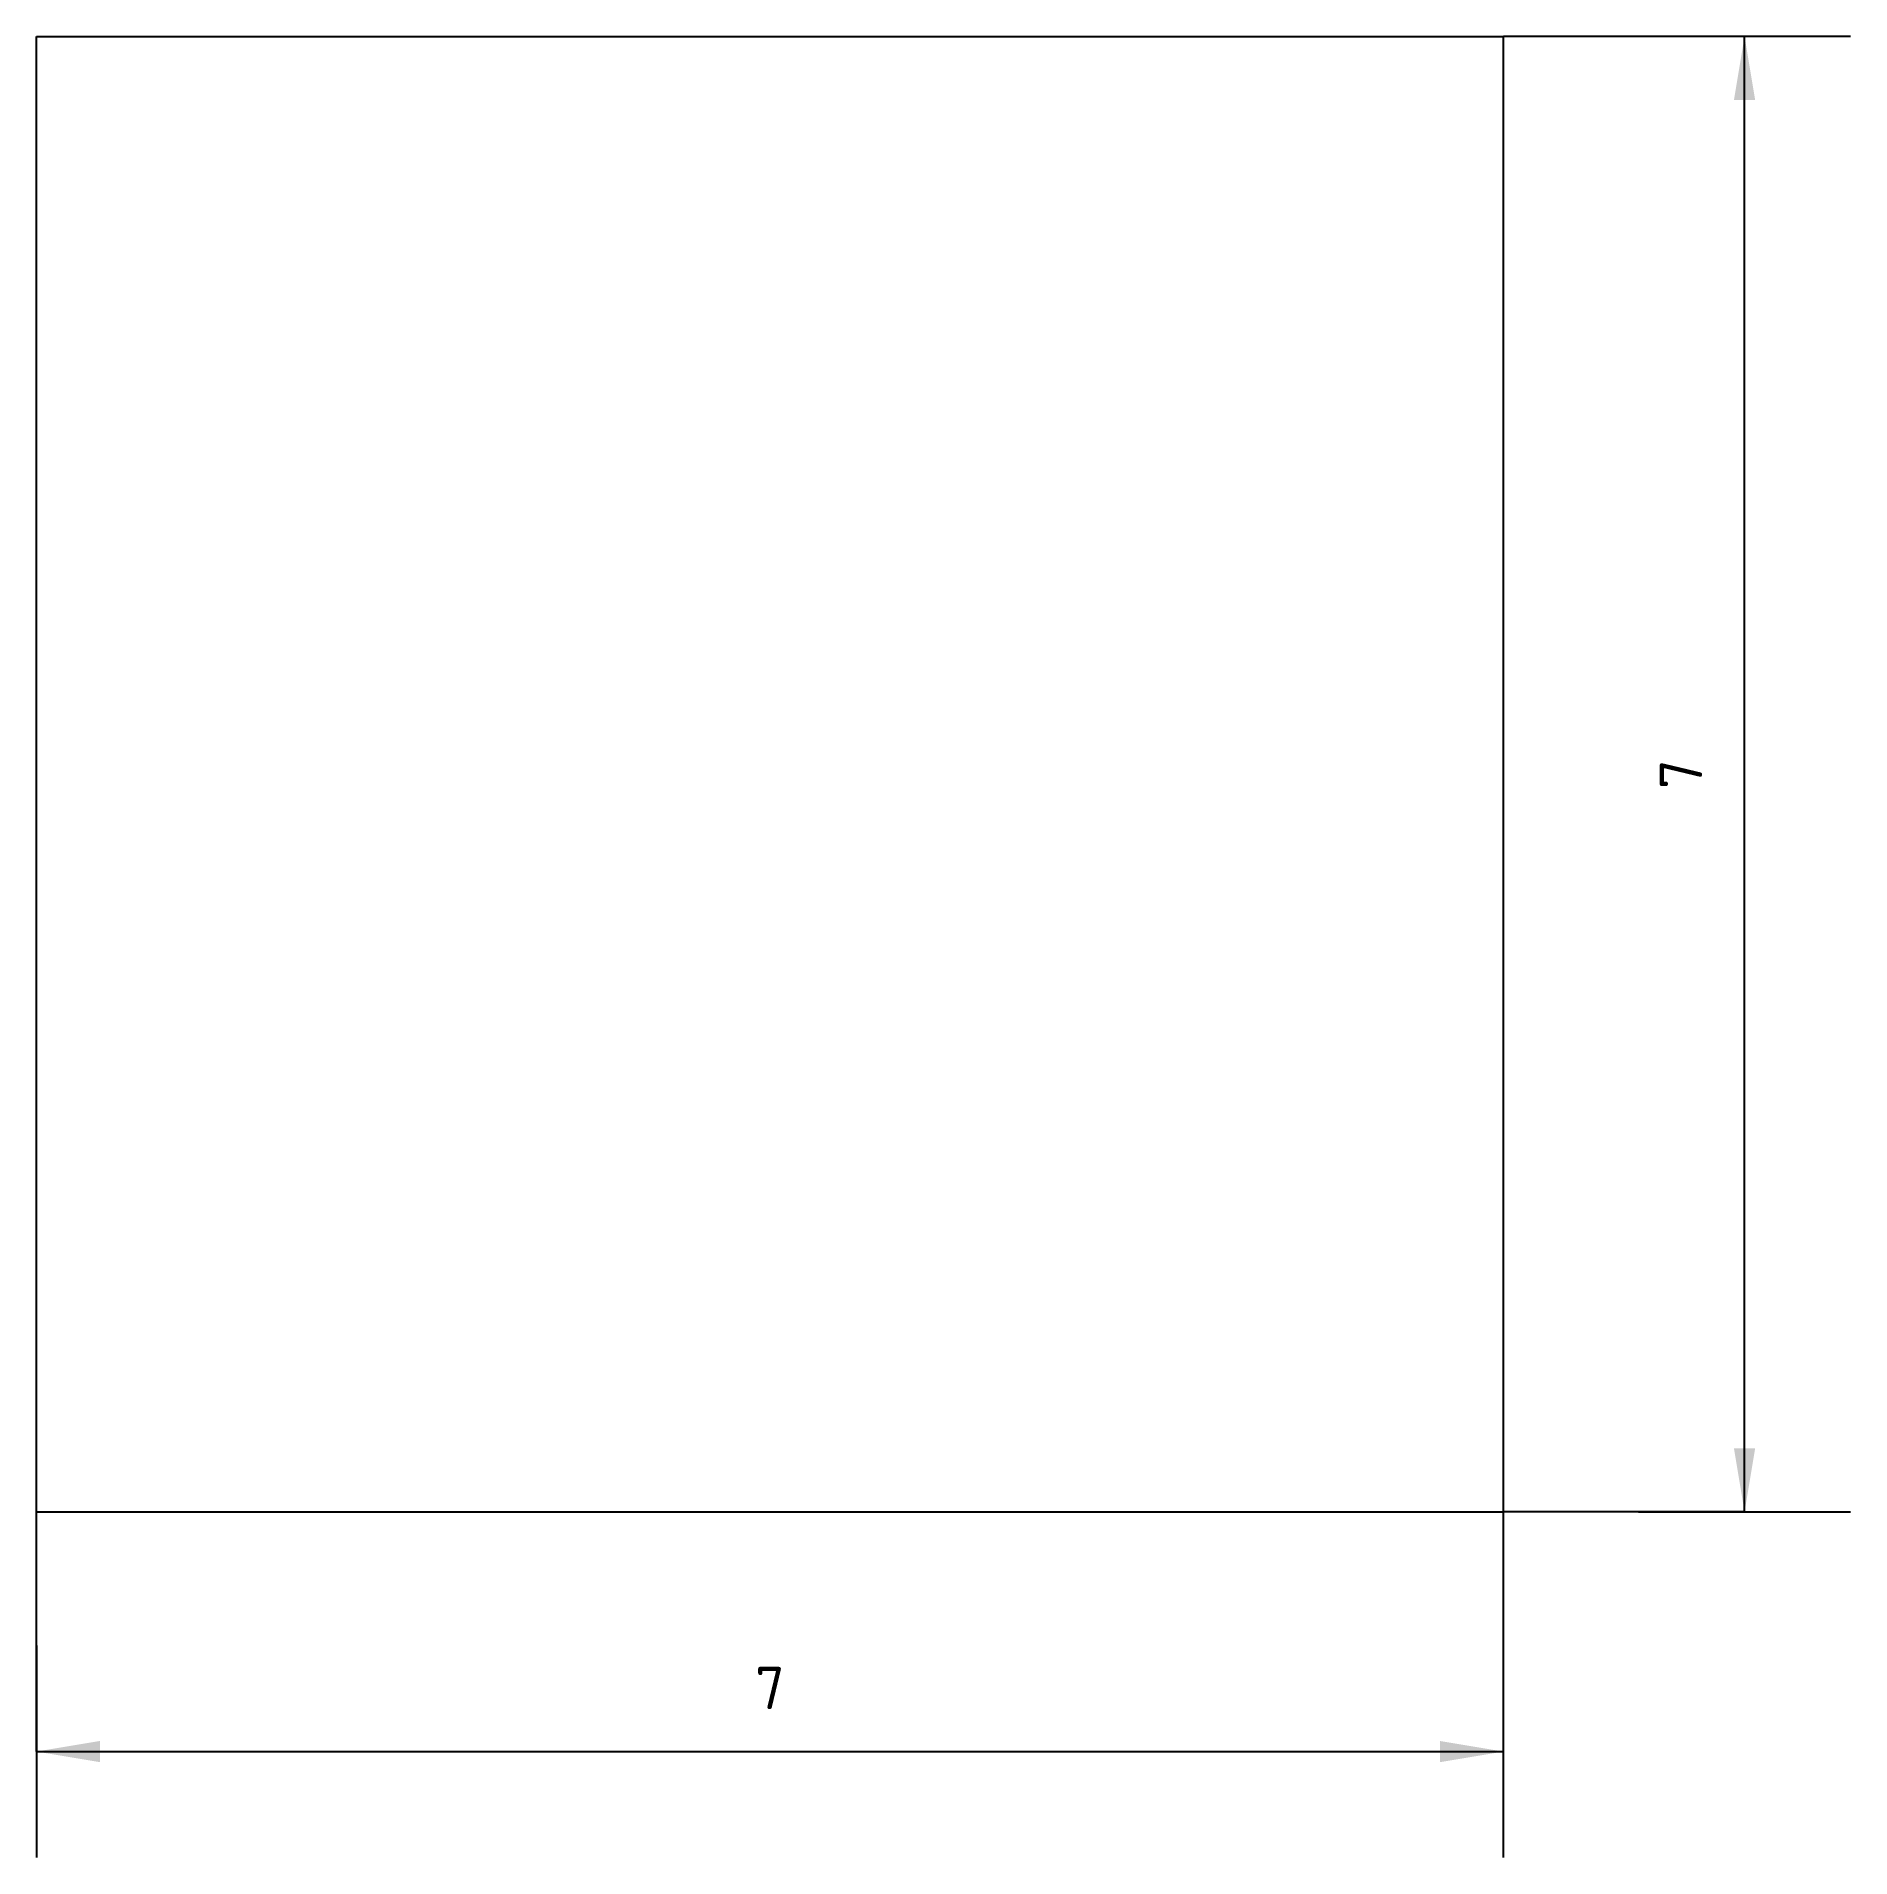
# Model space of a CAD drawing. Extents: x 0 to 8.55, y -1.63 to 6.96.
import ezdxf
from ezdxf.enums import TextEntityAlignment as Align

# ---------------------------------------------------------------- set-up
doc = ezdxf.new("R2010")
doc.units = 0
doc.layers.add('DIMENSIONS', color=1, linetype='CONTINUOUS')
doc.styles.add('ISOCPEUR', font='isocpeur.ttf')

# ---------------------------------------------------------------- blocks, each defined once
blk = doc.blocks.new('DIMTICK_ARROW')
at = {"color": 5}
blk.add_line((0, 0.5), (0, -0.5), dxfattribs=at)
at = {"color": 7}
blk.add_solid([(0, 0), (0.3, 0.05), (0.3, -0.05)], dxfattribs=at)

msp = doc.modelspace()

# ---------------------------------------------------------------- linework, layer by layer
at = {"color": 3}
for p, q in [((0, 6.9589), (6.9181, 6.9589)), ((0, 0), (0, 6.9589)), ((0, 0), (0, 6.9589)), ((0, 6.9589), (6.9181, 6.9589)), ((6.9181, 0), (6.9181, 6.9589)), ((6.9181, 0), (6.9181, 6.9589)), ((0, 0), (6.9181, 0)), ((0, 0), (6.9181, 0))]:
    msp.add_line(p, q, dxfattribs=at)
at = {"layer": 'DIMENSIONS', "color": 5}
for p, q in [((8.0548, 6.9589), (6.9181, 6.9589)), ((8.0548, 6.9589), (6.9181, 6.9589)), ((8.0548, 6.9589), (6.9181, 6.9589)), ((8.0548, 6.9589), (6.9181, 6.9589)), ((8.0548, 6.9589), (6.9181, 6.9589)), ((8.0548, 6.9589), (6.9181, 6.9589)), ((0, -1.13), (0, 0)), ((0, -1.13), (0, 0)), ((0, -1.13), (0, 0)), ((0, -1.13), (0, 0)), ((0, -1.13), (0, 0)), ((0, -1.13), (0, 0)), ((0, -1.13), (0, 0)), ((6.9181, -1.13), (6.9181, 0)), ((6.9181, -1.13), (6.9181, 0)), ((6.9181, -1.13), (6.9181, 0)), ((6.9181, -1.13), (6.9181, 0)), ((6.9181, -1.13), (6.9181, 0)), ((6.9181, -1.13), (6.9181, 0)), ((6.9181, -1.13), (6.9181, 0)), ((8.0548, 0), (6.9181, 0)), ((8.0548, 0), (6.9181, 0)), ((8.0548, 0), (6.9181, 0)), ((8.0548, 0), (6.9181, 0)), ((8.0548, 0), (6.9181, 0)), ((8.0548, 0), (6.9181, 0))]:
    msp.add_line(p, q, dxfattribs=at)
at = {"layer": 'DIMENSIONS', "color": 7}
for p, q in [((8.0548, 0), (8.0548, 6.9589)), ((8.0548, 0), (8.0548, 6.9589)), ((8.0548, 0), (8.0548, 6.9589)), ((8.0548, 0), (8.0548, 6.9589)), ((8.0548, 0), (8.0548, 6.9589)), ((8.0548, 0), (8.0548, 6.9589)), ((0, -1.13), (6.9181, -1.13)), ((0, -1.13), (6.9181, -1.13)), ((0, -1.13), (6.9181, -1.13)), ((0, -1.13), (6.9181, -1.13)), ((0, -1.13), (6.9181, -1.13)), ((0, -1.13), (6.9181, -1.13)), ((0, -1.13), (6.9181, -1.13))]:
    msp.add_line(p, q, dxfattribs=at)

# ---------------------------------------------------------------- block references
at = {"layer": 'DIMENSIONS'}
for p, rotation in [((8.0548, 6.9589), 270), ((8.0548, 6.9589), 270), ((8.0548, 6.9589), 270), ((8.0548, 6.9589), 270), ((8.0548, 6.9589), 270), ((8.0548, 6.9589), 270), ((8.0548, 0), 90), ((8.0548, 0), 90), ((8.0548, 0), 90), ((8.0548, 0), 90), ((8.0548, 0), 90), ((8.0548, 0), 90), ((6.9181, -1.13), 180), ((6.9181, -1.13), 180), ((6.9181, -1.13), 180), ((6.9181, -1.13), 180), ((6.9181, -1.13), 180), ((6.9181, -1.13), 180), ((6.9181, -1.13), 180)]:
    msp.add_blockref('DIMTICK_ARROW', p, dxfattribs=dict(at, rotation=rotation))
msp.add_blockref('DIMTICK_ARROW', (0, -1.13), dxfattribs=at)
msp.add_blockref('DIMTICK_ARROW', (0, -1.13), dxfattribs=at)
msp.add_blockref('DIMTICK_ARROW', (0, -1.13), dxfattribs=at)
msp.add_blockref('DIMTICK_ARROW', (0, -1.13), dxfattribs=at)
msp.add_blockref('DIMTICK_ARROW', (0, -1.13), dxfattribs=at)
msp.add_blockref('DIMTICK_ARROW', (0, -1.13), dxfattribs=at)
msp.add_blockref('DIMTICK_ARROW', (0, -1.13), dxfattribs=at)

# ---------------------------------------------------------------- texts
at = {"layer": 'DIMENSIONS', "color": 7, "style": 'ISOCPEUR'}
msp.add_text('7', height=0.2, rotation=90, dxfattribs=at).set_placement((7.7548, 3.4795), align=Align.MIDDLE_CENTER)
msp.add_text('7', height=0.2, rotation=90, dxfattribs=at).set_placement((7.7548, 3.4795), align=Align.MIDDLE_CENTER)
msp.add_text('7', height=0.2, rotation=90, dxfattribs=at).set_placement((7.7548, 3.4795), align=Align.MIDDLE_CENTER)
msp.add_text('7', height=0.2, rotation=90, dxfattribs=at).set_placement((7.7548, 3.4795), align=Align.MIDDLE_CENTER)
msp.add_text('7', height=0.2, rotation=90, dxfattribs=at).set_placement((7.7548, 3.4795), align=Align.MIDDLE_CENTER)
msp.add_text('7', height=0.2, rotation=90, dxfattribs=at).set_placement((7.7548, 3.4795), align=Align.MIDDLE_CENTER)
msp.add_text('7', height=0.2, dxfattribs=at).set_placement((3.4591, -0.83), align=Align.MIDDLE_CENTER)
msp.add_text('7', height=0.2, dxfattribs=at).set_placement((3.4591, -0.83), align=Align.MIDDLE_CENTER)
msp.add_text('7', height=0.2, dxfattribs=at).set_placement((3.4591, -0.83), align=Align.MIDDLE_CENTER)
msp.add_text('7', height=0.2, dxfattribs=at).set_placement((3.4591, -0.83), align=Align.MIDDLE_CENTER)
msp.add_text('7', height=0.2, dxfattribs=at).set_placement((3.4591, -0.83), align=Align.MIDDLE_CENTER)
msp.add_text('7', height=0.2, dxfattribs=at).set_placement((3.4591, -0.83), align=Align.MIDDLE_CENTER)
msp.add_text('7', height=0.2, dxfattribs=at).set_placement((3.4591, -0.83), align=Align.MIDDLE_CENTER)

doc.saveas('drawing.dxf')
